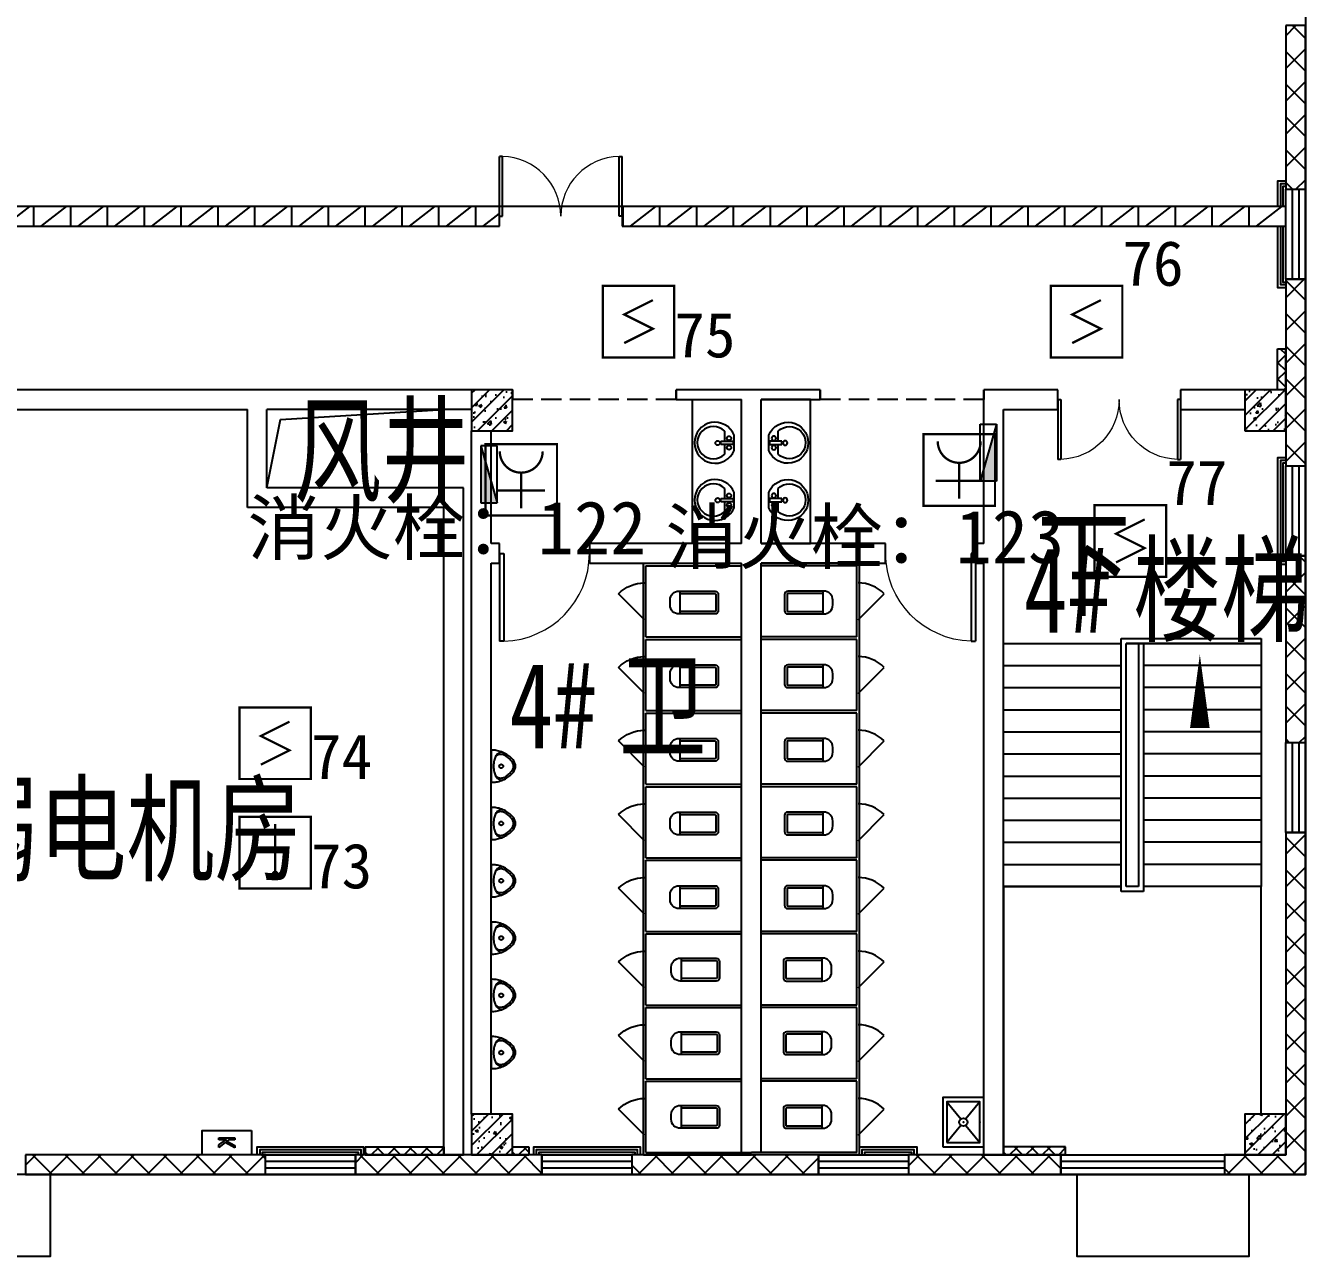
# Model space of a CAD drawing. Header units: millimetres. Extents: x -633009578 to 5705885, y -633235091 to 2571734.
# Drawn here: x 3400820 to 3416460, y 1854760 to 1869800 of the extents above; entities that cross this region are included whole.
import ezdxf

# ---------------------------------------------------------------- set-up
doc = ezdxf.new("R2010")
doc.units = ezdxf.units.MM
doc.header["$LTSCALE"] = 1000
doc.header["$MEASUREMENT"] = 0
doc.linetypes.add('DASH', pattern=[0.35, 0.25, -0.1])
doc.layers.get('0').update_dxf_attribs({"color": 9})
for name, color, linetype in [('000000000000电气', 7, 'Continuous'), ('3T_WOOD', 21, 'Continuous'), ('A-COLUM(柱)', 255, 'Continuous'), ('A-DOOR(门）', 4, 'Continuous'), ('A-F-AREA(计算)', 5, 'Continuous'), ('A-FLOR(看线)', 8, 'Continuous'), ('A-HATH(填充)', 8, 'Continuous'), ('A-LM-QPM(设备)', 8, 'Continuous'), ('A-LM-RAIL(栏杆)', 167, 'Continuous'), ('A-LVTY(厨卫)', 8, 'Continuous'), ('A-OTHER(其它)', 192, 'Continuous'), ('A-STAR(楼梯)', 51, 'Continuous'), ('A-TEXT(房间)', 243, 'Continuous'), ('A-WALL(墙)', 255, 'Continuous'), ('A-WINDOW（窗）', 4, 'Continuous'), ('DIM_SYMB', 3, 'Continuous'), ('EQUIP_消火栓', 7, 'Continuous'), ('PUB_TEXT', 7, 'Continuous'), ('WALL', 9, 'Continuous'), ('设备-消防', 3, 'Continuous')]:
    doc.layers.add(name, color=color, linetype=linetype)
doc.styles.add('_TCH', font='simhei.ttf', dxfattribs={"width": 0.75, "bigfont": 'hztxt.shx'})
doc.styles.add('_TCH_DIM', font='simhei.ttf', dxfattribs={"width": 0.8, "bigfont": 'hztxt.shx'})
doc.styles.add('IDQSTYLE', font='simhei.ttf', dxfattribs={"width": 0.707, "bigfont": 'hztxt.shx'})
doc.styles.add('宋体', font='simhei.ttf')
pattern_1 = [(0, (849921.4751960391, 677977.5160347573), (0, 350), []), (37.875, (850321.4751960391, 677977.5160347573), (-169.61527734408, 218.0766567528281), []), (90, (850321.4751960391, 677977.5160347573), (-450, 2.755455298081545e-14), [])]
pattern_2 = [(45, (850021.4751960391, 677977.5160347573), (-100.0001016555733, 100.0001016555733), []), (135, (850021.4751960391, 677977.5160347573), (-100.0001016555733, -100.0001016555733), [])]
pattern_3 = [(45, (850121.4751960391, 677977.5160347573), (-200.0002033111466, 200.0002033111467), []), (135, (850121.4751960391, 677977.5160347573), (-200.0002033111467, -200.0002033111466), [])]

# ---------------------------------------------------------------- blocks, each defined once
blk = doc.blocks.new('HC001224')
at = {"color": 0, "linetype": 'Continuous', "const_width": 0.2}
blk.add_lwpolyline([(-3.125, 3.125), (3.125, 3.125), (3.125, -3.125), (-3.125, -3.125)], close=True, dxfattribs=at)
blk.add_lwpolyline([(1.25, 1.875), (-1.25, 0.625), (1.25, -0.625), (-1.25, -1.875)], dxfattribs=at)
at = {"color": 0, "style": 'IDQSTYLE', "width": 0.7}
blk.add_attdef('PSFHATT', (5.125, -3.125), '', height=2.5, dxfattribs=at)
blk = doc.blocks.new('HC001552')
at = {"color": 0, "linetype": 'Continuous', "const_width": 0.2}
blk.add_lwpolyline([(-3.125, 3.125), (3.125, 3.125), (3.125, -3.125), (-3.125, -3.125)], close=True, dxfattribs=at)
blk.add_lwpolyline([(-1.875, 2.5, 0.1989123673796508), (-1.325825214724788, 1.174174785275256, 0.1989123673796632), (-1.010554351787499e-15, 0.625, 0.1989123673796561), (1.325825214724758, 1.174174785275198, 0.1989123673796527), (1.875, 2.5)], format="xyb", dxfattribs=at)
for points in [[(-1.4210854715202e-14, 0.625), (0, -2.5)], [(-2.062500000000007, -0.9375000000000071), (2.062499999999993, -0.9374999999999931)]]:
    blk.add_lwpolyline(points, dxfattribs=at)
at = {"color": 0, "style": 'IDQSTYLE', "width": 0.7}
blk.add_attdef('PSFHATT', (5.125, -3.125), '', height=2.5, dxfattribs=at)
blk = doc.blocks.new('HC001223')
at = {"color": 0, "linetype": 'Continuous', "const_width": 0.2}
blk.add_lwpolyline([(-3.125, 3.125), (3.125, 3.125), (3.125, -3.125), (-3.125, -3.125)], close=True, dxfattribs=at)
blk.add_lwpolyline([(0, 2.5), (0, -1.875)], dxfattribs=at)
at = {"color": 0, "linetype": 'Continuous', "const_width": 0.3}
blk.add_lwpolyline([(-0.15, -1.875, 1), (0.15, -1.875, 1)], format="xyb", close=True, dxfattribs=at)
at = {"color": 0, "style": 'IDQSTYLE', "width": 0.7}
blk.add_attdef('PSFHATT', (5.125, -3.125), '', height=2.5, dxfattribs=at)
blk = doc.blocks.new('$TwtSys$00000434')
for p, q in [((-0.5, 0.5), (-0.5, -0.5)), ((-0.5, -0.5), (0.5, 0.5)), ((0.5, 0.5), (-0.5, 0.5)), ((0.5, -0.5), (0.5, 0.5)), ((-0.5, -0.5), (0.5, -0.5))]:
    blk.add_line(p, q)
blk.add_solid([(0.5, -0.5), (0.5, 0.5), (-0.5, -0.5)])
blk = doc.blocks.new('G$CD148DACB')
at = {"layer": 'EQUIP_消火栓', "xscale": 700, "zscale": 700}
for p, yscale, rotation in [((-3132.956647246145, 8081.370946960058), -200, 270.0000050089563), ((-9237.197756915353, 7816.669143528212), 200, 269.9999949910436)]:
    blk.add_blockref('$TwtSys$00000434', p, dxfattribs=dict(at, yscale=yscale, rotation=rotation))
blk = doc.blocks.new('VdFDAFDFfasdgfswgre')
at = {"layer": 'A-LM-QPM(设备)'}
for p, q in [((-18.82899837940931, -406.182118716184), (32.44091908354312, -219.865729555022)), ((32.44091908354312, -219.865729555022), (56.36419694311917, -226.448856712319)), ((56.36419694311917, -226.448856712319), (37.18157476373017, -296.1590703437105)), ((37.18157476373017, -296.1590703437105), (49.2817729152739, -324.0305588338524)), ((49.2817729152739, -324.0305588338524), (125.9159782715142, -245.5878820237704)), ((153.1663345098495, -253.0865434217267), (58.93851659074426, -349.0140868732706)), ((125.9159782715142, -245.5878820237704), (153.1663345098495, -253.0865434217267)), ((5.094279481098056, -412.765245873481), (-18.82899837940931, -406.182118716184)), ((26.97990751266479, -333.232229411602), (5.094279481098056, -412.765245873481)), ((49.2817729152739, -324.0305588338524), (26.97990751266479, -333.232229411602)), ((26.97990751266479, -333.232229411602), (49.2817729152739, -324.0305588338524)), ((67.04131023027003, -429.8116214922629), (26.97990751266479, -333.232229411602)), ((58.93851659074426, -349.0140868732706), (97.61874484550208, -438.2258171304129)), ((97.61874484550208, -438.2258171304129), (67.04131023027003, -429.8116214922629))]:
    blk.add_line(p, q, dxfattribs=at)
blk.add_lwpolyline([(0, 0), (289.248551459983, -79.59444376500323), (130.0596639309078, -658.0915466849692), (-159.1888875309378, -578.4971029208973)], close=True, dxfattribs=at)
blk = doc.blocks.new('_LV6')
for p, q in [((99.78343880523971, -300), (-99.78343880523971, -300)), ((-139.7834388052397, -340), (-139.7834388052361, -779.6564289797607)), ((-109.7834388052433, -340), (-109.7834388052397, -769.6564289797607)), ((99.78343880524335, -330), (-99.78343880524335, -330)), ((109.7834388052433, -769.6564289797607), (109.7834388052433, -340)), ((139.7834388052433, -779.6564289797607), (139.7834388052397, -340)), ((139.7834388052433, -769.6564289797607), (-139.7834388052397, -769.6564289797607)), ((-29.78343880523607, -889.6564289797607), (29.78343880524335, -889.6564289797607))]:
    blk.add_line(p, q)
for centre, radius, start, end in [((-99.78343880523971, -340), 40, 90, 180.0000000000002), ((99.78343880523971, -340), 40, 2.398081733190338e-13, 90), ((-99.78343880524335, -340), 10, 90, 180.0000000000002), ((99.78343880524335, -340), 10, 0, 90), ((-29.78343880523607, -779.6564289797607), 110, 180, 270), ((29.78343880524335, -779.6564289797607), 110, 270, 0)]:
    blk.add_arc(centre, radius, start, end)
blk = doc.blocks.new('$plan$00000387')
for points in [[(-195.1053413768082, -0.0007896247711869364), (195.1053413768082, 0.0007896247707321891, -0.056281), (192.2349483853259, -62.07158893748328, -0.051243), (175.2703486377404, -125.5748806645047, -0.047086), (143.6831082538288, -189.724628874892, -0.038643), (109.2489721777902, -237.0609902997553, -0.050944), (77.11679163034205, -267.7759659795192, -0.073316), (36.52038586093977, -290.7338367186967, -0.092337), (0.001018339326947171, -297.5362265440604, -0.092337), (-36.51803354920821, -290.7341323159712, -0.073316), (-77.11462417741222, -267.776590178973, -0.050944), (-109.2474259731857, -237.0618745823472, -0.038643), (-143.6819452275654, -189.7257908973352, -0.047086), (-175.269704824098, -125.5762993672297, -0.051243), (-192.2348186147988, -62.07314493917374, -0.056281)], [(0.0004063761161887669, -146.3291454144546, 0.999985), (0.0002089799604618747, -97.55313528460101, 0.999985)]]:
    blk.add_lwpolyline(points, format="xyb", close=True)
for points in [[(-169.3906686580854, -140.1226315288268, -0.078162), (-170.9980199055512, -114.6377667698976, -0.158684), (-159.1263041735847, -87.15485956814655, -0.087457), (-117.404978437914, -53.84085994681891, -0.073385), (-70.49119853318143, -36.56470876068397, -0.051629), (0.0003042701246158686, -29.26612660759247), (0.0003042701246158686, -29.26612660759247, -0.051629), (70.49149449189827, -36.56413818386, -0.073385), (117.4050415866323, -53.83990962471171, -0.087457), (159.1270096202247, -87.15357250312127, -0.158684), (170.9989478331345, -114.6363836417117, -0.078162), (169.3918028553499, -140.1212604160505)], [(117.0630501052547, -53.65384373908455, -0.099174), (138.5356947175851, -84.86577428893679, -0.110283), (144.8304822659725, -118.461657304113, -0.092873), (136.0170142026468, -157.9354627454745, -0.05733), (119.0399966660161, -187.626263302564, -0.037877), (85.37168024390257, -226.8225566132141, -0.072182), (35.33205354717484, -264.1794573646985, -0.124936), (0.001291311165005027, -273.1480356215775), (0.001291311165005027, -273.1480356215775, -0.124936), (-35.32991617790412, -264.1797433356796, -0.072182), (-85.36984427394054, -226.8232476352587, -0.037877), (-119.0384779452529, -187.6272268447183, -0.05733), (-136.0157358103124, -157.9365637070459, -0.092873), (-144.8298950764129, -118.4628296054302, -0.110283), (-138.5353804395845, -84.8668946738876, -0.099174), (-117.0629874684723, -53.65479130090807)]]:
    blk.add_lwpolyline(points, format="xyb")
blk = doc.blocks.new('$lvtry$00000191')
at = {"color": 0}
for p, q in [((-250, -50, 1e-08), (-39.04344047215272, -218.7652476222793, 1e-08)), ((39.04344047215272, -218.7652476222793, 1e-08), (250, -50, 1e-08)), ((-250, -450, 1e-08), (-39.04344047215272, -281.2347523777207, 1e-08)), ((39.04344047215272, -281.2347523777244, 1e-08), (250, -450, 1e-08))]:
    blk.add_line(p, q, dxfattribs=at)
at = {"color": 0, "elevation": 1e-08}
for points in [[(300, -500), (300, 0), (-300, 0), (-300, -500)], [(250, -450), (250, -50), (-250, -50), (-250, -450)]]:
    blk.add_lwpolyline(points, close=True, dxfattribs=at)
at = {"color": 0}
blk.add_circle((0, -250, 1e-08), 50, dxfattribs=at)
for p in [(0, -50, 1e-08), (0, -250, 1e-08)]:
    blk.add_point(p, dxfattribs=at)
blk = doc.blocks.new('$plan$00001628')
for p, q in [((-20.3236661099927, -1.818989403545856e-12), (20.3236661099927, 0)), ((20.3236661099927, 0), (20.3236661099927, -150.0481350782702)), ((-23.39245275389476, -103.9428290335418), (-143.6423603250569, -103.9428290335418)), ((-20.3236661099927, -150.0481350782702), (-20.3236661099927, -1.818989403545856e-12)), ((20.3236661099927, -150.0481350782702), (-20.3236661099927, -150.0481350782702)), ((136.0209855338053, -103.9428290335418), (23.52693074955823, -103.9428290335418))]:
    blk.add_line(p, q)
blk.add_lwpolyline([(-96.62842091566199, 9.318928566552131, 5.110403953654916), (92.21216199610717, 9.318928566550312)], format="xyb", close=True)
for centre, radius in [((-57.16031093435413, -51.98476159802703), 26.67481176936781), ((57.16031093435413, -51.98476159802703), 26.67481176936781), ((0, -190.1098522697775), 27.77136210564822)]:
    blk.add_circle(centre, radius)
blk.add_arc((-3.810687395625791, -242.5466148261803), 196.885515440561, 135.2526700260475, 44.74732997395247)
blk = doc.blocks.new('$DorLib2D$00000002')
for p, q in [((-0.5, -5.684341886080802e-17), (-0.5000000000000007, 0.4875)), ((-0.4750000000000007, 0.4875), (-0.5000000000000007, 0.4875)), ((-0.475, -2.842170943040401e-17), (-0.4750000000000007, 0.4875)), ((0.475, -2.842170943040401e-17), (0.4750000000000007, 0.4875)), ((0.4750000000000007, 0.4875), (0.5000000000000007, 0.4875)), ((0.5, -5.684341886080802e-17), (0.5000000000000007, 0.4875)), ((-0.5, -5.684341886080802e-17), (-0.475, -2.842170943040401e-17)), ((0.5, -5.684341886080802e-17), (0.475, -2.842170943040401e-17))]:
    blk.add_line(p, q)
at = {"lineweight": 13}
for centre, start, end in [((-0.4875, -4.263256414560601e-17), 0, 88.53071641864632), ((0.4875, -4.263256414560601e-17), 91.4692835813537, 180)]:
    blk.add_arc(centre, 0.4875, start, end, dxfattribs=at)
blk = doc.blocks.new('$DorLib2D$00000114')
at = {"color": 0}
blk.add_line((0.4999999999999964, 3.552713678800501e-15), (-0.2071067811864751, 0.7071067811864857), dxfattribs=at)
blk.add_arc((0.5000000000013856, -1.154631945610163e-12), 1.000000000001696, 135, 180, dxfattribs=at)
blk = doc.blocks.new('$DorLib2D$00000001')
for p, q in [((0.45, 0.9750000000000001), (0.5000000000000002, 0.9750000000000001)), ((0.45, 0), (0.45, 0.9750000000000001)), ((0.5, 0), (0.5, 0.9750000000000001)), ((0.5, 0), (0.45, 0))]:
    blk.add_line(p, q)
at = {"lineweight": 13}
blk.add_arc((0.475, 0), 0.975, 91.4692835813538, 180, dxfattribs=at)
blk = doc.blocks.new('$TCHSYS$WIN2D')
for p, q in [((-0.5, 0.5), (0.5, 0.5)), ((-0.5, 0.5), (-0.4999999999999999, -0.5)), ((0.5, 0.5), (0.4999999999999998, -0.5)), ((0.5, 0.1666666666666666), (-0.5, 0.1666666666666666)), ((0.5, -0.1666666666666667), (-0.5, -0.1666666666666667)), ((-0.4999999999999999, -0.5), (0.5, -0.5))]:
    blk.add_line(p, q)
blk = doc.blocks.new('_FZH')
h = blk.add_hatch()
h.set_pattern_fill('钢筋混凝土', color=256, scale=0.1, style=0)
h.set_pattern_definition([(45, (0, 0), (-0.1767766952966369, 0.1767766952966369), []), (50, (0, 0), (0.7172601826007535, -0.06275213498259512), [0.07500000000000001, -0.8250000000000001]), (355, (0, 0), (-0.138751333613, 0.7521921337000119), [0.06, -0.66]), (100.4514, (0.05977168000000001, -0.00522934), (0.5785093817140216, 0.6894395420609536), [0.06374019, -0.701142112]), (46.1842, (0, 0.2), (1.067241048625645, -0.1655190143290181), [0.1125, -1.2375]), (96.6356, (0.088936745, 0.186206693), (0.9346627055487033, 0.9741178709004418), [0.095610288, -1.051713]), (351.1842, (0, 0.2), (0.9346619451336272, 0.9741186009253247), [0.09000000000000001, -0.9900000000000001]), (21, (0.1, 0.15), (0.5969070521184617, -0.4026188906653388), [0.07500000000000001, -0.8250000000000001]), (326, (0.1, 0.15), (0.2433153319215824, 0.7251500450468529), [0.06, -0.66]), (71.4514, (0.149742233, 0.116448394), (0.84022262858149, 0.3225304967099524), [0.06374019, -0.701142112]), (37.50000000000001, (0, 0), (0.01215985531729062, 0.3328938538313115), [0, -0.652, 0, -0.67, 0, -0.6625000000000001]), (7.499999999999999, (0, 0), (0.2630695374421486, 0.3944117118823603), [0, -0.382, 0, -0.637, 0, -0.2525]), (-32.5, (-0.223, 0), (0.533822436172409, -0.02255487173437976), [0, -0.25, 0, -0.78, 0, -1.035]), (-42.5, (-0.323, 0), (0.5831861693423862, 0.1001049823323177), [0, -0.325, 0, -0.518, 0, -0.735])])
h.paths.add_polyline_path([(-0.5, -0.5), (0.5, -0.5), (0.5, 0.5), (-0.5, 0.5)])
blk.add_lwpolyline([(-0.5, -0.5), (0.5, -0.5), (0.5, 0.5), (-0.5, 0.5)], close=True)

msp = doc.modelspace()

# ---------------------------------------------------------------- hatches: boundary and pattern name
at = {"layer": 'A-HATH(填充)'}
h = msp.add_hatch(dxfattribs=at)
h.set_pattern_fill('多孔材料', color=256, scale=100, style=0)
h.set_pattern_definition(pattern_3)
h.paths.add_polyline_path([(3416219.994031753, 1869799.596893115), (3416219.994031753, 1867799.596924141), (3416459.994031753, 1867799.596924141), (3416459.994031753, 1869799.596893115)])
h = msp.add_hatch(dxfattribs=at)
h.set_pattern_fill('空心砖', color=256, scale=100, style=0)
h.set_pattern_definition(pattern_1)
h.paths.add_polyline_path([(3406609.994031489, 1867589.596922429), (3398569.994031996, 1867589.596922428), (3398569.994031997, 1867349.59692243), (3406609.994031488, 1867349.596922431)])
h = msp.add_hatch(dxfattribs=at)
h.set_pattern_fill('空心砖', color=256, scale=100, style=0)
h.set_pattern_definition(pattern_1)
h.paths.add_polyline_path([(3416219.994031749, 1867589.596922424), (3408109.994031488, 1867589.596922429), (3408109.994031488, 1867349.596922431), (3416219.994031749, 1867349.596922424)])
h = msp.add_hatch(dxfattribs=at)
h.set_pattern_fill('多孔材料', color=256, scale=100, style=0)
h.set_pattern_definition(pattern_3)
h.paths.add_polyline_path([(3416219.994031753, 1866699.596924141), (3416219.994031753, 1864419.59692465), (3416459.994031753, 1864419.59692465), (3416459.994031753, 1866699.596924141)])
h = msp.add_hatch(dxfattribs=at)
h.set_pattern_fill('多孔材料', color=256, scale=50, style=0)
h.set_pattern_definition(pattern_2)
h.paths.add_polyline_path([(3416219.994031749, 1865349.596922423), (3416219.994031749, 1865849.596922423), (3416119.994031749, 1865849.596922423), (3416119.994031749, 1865349.596922423)])
h = msp.add_hatch(dxfattribs=at)
h.set_pattern_fill('多孔材料', color=256, scale=100, style=0)
h.set_pattern_definition(pattern_3)
h.paths.add_polyline_path([(3416219.994031753, 1863319.596925159), (3416219.994031753, 1861039.596923633), (3416459.994031753, 1861039.596923633), (3416459.994031753, 1863319.596925158)])
h = msp.add_hatch(dxfattribs=at)
h.set_pattern_fill('多孔材料', color=256, scale=100, style=0)
h.set_pattern_definition(pattern_3)
h.paths.add_polyline_path([(3416459.994031749, 1855759.596922423), (3416459.994031753, 1859939.596923633), (3416219.994031753, 1859939.596923633), (3416219.994031749, 1855999.596922422)])
h = msp.add_hatch(dxfattribs=at)
h.set_pattern_fill('多孔材料', color=256, scale=50, style=0)
h.set_pattern_definition(pattern_2)
h.paths.add_polyline_path([(3404969.994031718, 1855999.596922424), (3405929.994031745, 1855999.596922424), (3405929.994031745, 1856099.596922424), (3404969.994031718, 1856099.596922424)])
h = msp.add_hatch(dxfattribs=at)
h.set_pattern_fill('多孔材料', color=256, scale=50, style=0)
h.set_pattern_definition(pattern_2)
h.paths.add_polyline_path([(3406769.994031765, 1855999.596922424), (3406969.994031718, 1855999.596922424), (3406969.994031718, 1856099.596922424), (3406769.994031765, 1856099.596922424)])
h = msp.add_hatch(dxfattribs=at)
h.set_pattern_fill('多孔材料', color=256, scale=50, style=0)
h.set_pattern_definition(pattern_2)
h.paths.add_polyline_path([(3413529.99403172, 1856099.596922402), (3412769.994031638, 1856099.596922402), (3412769.994031638, 1855999.596922402), (3413529.99403172, 1855999.596922402)])
h = msp.add_hatch(dxfattribs=at)
h.set_pattern_fill('多孔材料', color=256, scale=100, style=0)
h.set_pattern_definition(pattern_3)
h.paths.add_polyline_path([(3400819.983619399, 1855759.596922425), (3403749.994032506, 1855759.596922424), (3403749.994032506, 1855999.596922422), (3400819.983619399, 1855999.596922422)])
h = msp.add_hatch(dxfattribs=at)
h.set_pattern_fill('多孔材料', color=256, scale=100, style=0)
h.set_pattern_definition(pattern_3)
h.paths.add_polyline_path([(3404849.994032506, 1855759.596922424), (3407129.994031488, 1855759.596922424), (3407129.994031488, 1855999.596922422), (3404849.994032506, 1855999.596922422)])
h = msp.add_hatch(dxfattribs=at)
h.set_pattern_fill('多孔材料', color=256, scale=100, style=0)
h.set_pattern_definition(pattern_3)
h.paths.add_polyline_path([(3408229.994031997, 1855759.596922424), (3410509.994031488, 1855759.596922424), (3410509.994031488, 1855999.596922422), (3408229.994031997, 1855999.596922422)])
h = msp.add_hatch(dxfattribs=at)
h.set_pattern_fill('多孔材料', color=256, scale=100, style=0)
h.set_pattern_definition(pattern_3)
h.paths.add_polyline_path([(3411609.994030979, 1855759.596922424), (3413469.994031997, 1855759.596922424), (3413469.994031997, 1855999.596922422), (3411609.994030979, 1855999.596922422)])
h = msp.add_hatch(dxfattribs=at)
h.set_pattern_fill('多孔材料', color=256, scale=100, style=0)
h.set_pattern_definition(pattern_3)
h.paths.add_polyline_path([(3416219.994031749, 1855999.596922422), (3415469.994031997, 1855999.596922422), (3415469.994031997, 1855759.596922424), (3416459.994031749, 1855759.596922423)])

# ---------------------------------------------------------------- linework, layer by layer
at = {"layer": 'A-DOOR(门）'}
msp.add_line((3408109.994031898, 1867589.596922424), (3406609.994031898, 1867589.596922424), dxfattribs=at)
at = {"layer": 'A-F-AREA(计算)'}
msp.add_lwpolyline([(3282179.971570265, 1991839.59697076), (3416459.971570265, 1991839.59697076), (3416459.971570265, 1855759.59697076), (3282179.971570265, 1855759.59697076)], close=True, dxfattribs=at)
at = {"layer": 'A-FLOR(看线)'}
for points in [[(3416219.994031732, 1867899.596928686), (3416119.994031732, 1867899.596928686), (3416119.994031732, 1867589.596922424)], [(3416119.994031732, 1867349.596922424), (3416119.994031732, 1866599.596928647), (3416219.994031713, 1866599.596928647)], [(3416219.994031733, 1864519.596929319), (3416119.994031733, 1864519.596929319), (3416119.994031733, 1863219.596929281), (3416219.994031714, 1863219.596929281)], [(3403649.994028074, 1855999.596922436), (3403649.994028074, 1856099.596922436), (3404949.994028112, 1856099.596922436), (3404949.994028112, 1855999.596922455)], [(3407029.99402725, 1855999.596922433), (3407029.99402725, 1856099.596922433), (3408329.994027288, 1856099.596922433), (3408329.994027288, 1855999.596922451)], [(3411009.994031223, 1855999.596922169), (3411009.994031223, 1856099.596922169), (3411709.994026548, 1856099.596922433), (3411709.994026548, 1855999.596922451)], [(3401119.994031345, 1855759.596922439), (3401119.994525427, 1854759.59692245), (3399019.993537085, 1854759.596922439), (3399019.994031167, 1855759.596922439)], [(3415769.994031993, 1855759.596922379), (3415769.994526074, 1854759.59692239), (3413669.993537732, 1854759.596922379), (3413669.994031814, 1855759.596922379)]]:
    msp.add_lwpolyline(points, dxfattribs=at)
at = {"layer": 'A-LM-RAIL(栏杆)'}
for points in [[(3416219.994031732, 1867864.596928686), (3416154.994031732, 1867864.596928686), (3416154.994031732, 1867589.596922424)], [(3416219.994031732, 1867834.596928686), (3416184.994031732, 1867834.596928686), (3416184.994031732, 1867589.596922424)], [(3416154.994031732, 1867349.596922424), (3416154.994031732, 1866634.596928647), (3416219.994031713, 1866634.596928647)], [(3416184.994031732, 1867349.596922424), (3416184.994031732, 1866664.596928647), (3416219.994031713, 1866664.596928647)], [(3416219.994031733, 1864484.596929319), (3416154.994031733, 1864484.596929319), (3416154.994031733, 1863254.596929281), (3416219.994031714, 1863254.596929281)], [(3416219.994031733, 1864454.596929319), (3416184.994031733, 1864454.596929319), (3416184.994031733, 1863284.596929281), (3416219.994031714, 1863284.596929281)], [(3403684.994028074, 1855999.596922436), (3403684.994028074, 1856064.596922436), (3404914.994028112, 1856064.596922436), (3404914.994028112, 1855999.596922455)], [(3403714.994028074, 1855999.596922436), (3403714.994028074, 1856034.596922436), (3404884.994028112, 1856034.596922436), (3404884.994028112, 1855999.596922455)], [(3407064.99402725, 1855999.596922433), (3407064.99402725, 1856064.596922433), (3408294.994027288, 1856064.596922433), (3408294.994027288, 1855999.596922451)], [(3407094.99402725, 1855999.596922433), (3407094.99402725, 1856034.596922433), (3408264.994027288, 1856034.596922433), (3408264.994027288, 1855999.596922451)], [(3411044.994031223, 1855999.596922169), (3411044.994031223, 1856064.596922169), (3411674.994026548, 1856064.596922433), (3411674.994026548, 1855999.596922451)], [(3411074.994031223, 1855999.596922169), (3411074.994031223, 1856034.596922169), (3411644.994026548, 1856034.596922433), (3411644.994026548, 1855999.596922451)]]:
    msp.add_lwpolyline(points, dxfattribs=at)
at = {"layer": 'A-LVTY(厨卫)'}
for p, q in [((3408369.994030992, 1862314.596922413), (3408369.99403124, 1863229.596922425)), ((3408369.99403124, 1863229.596922425), (3409569.994030721, 1863229.596922421)), ((3408399.994031237, 1862329.59692211), (3408399.99403124, 1863199.596922427)), ((3408399.99403124, 1863199.596922427), (3409569.994030721, 1863199.596922423)), ((3411009.994031194, 1863229.596922262), (3409809.994032448, 1863229.596922258)), ((3410979.994031194, 1863199.596922264), (3409809.994032448, 1863199.59692226)), ((3410979.994031197, 1862329.596922321), (3410979.994031194, 1863199.596922264)), ((3411009.994031171, 1862314.596922413), (3411009.994031194, 1863229.596922262)), ((3408369.994030989, 1861414.596922094), (3408369.994030993, 1862314.596922094)), ((3408399.994031237, 1862329.59692211), (3409569.994030721, 1862329.596922106)), ((3408399.994030691, 1861429.596922169), (3408399.994030694, 1862299.596922112)), ((3408399.994030694, 1862299.596922112), (3409569.994030721, 1862299.596922108)), ((3410979.994031197, 1862329.596922321), (3409809.99403118, 1862329.596922317)), ((3410979.994031197, 1862299.596922323), (3409809.99403118, 1862299.596922319)), ((3410979.994031201, 1861429.596922381), (3410979.994031197, 1862299.596922323)), ((3411009.994031169, 1861414.596922094), (3411009.994031165, 1862314.596922094)), ((3408369.994030979, 1860514.596922153), (3408369.994030982, 1861414.596922153)), ((3408399.994030691, 1861429.596922169), (3409569.994030923, 1861429.596922165)), ((3408399.994031229, 1860529.596922228), (3408399.994031233, 1861399.596922171)), ((3408399.994031233, 1861399.596922171), (3409569.994030923, 1861399.596922167)), ((3410979.994031201, 1861429.596922381), (3409809.994030938, 1861429.596922377)), ((3410979.994031201, 1861399.596922009), (3409809.994030938, 1861399.596922005)), ((3410979.994031205, 1860529.596922067), (3410979.994031201, 1861399.596922009)), ((3411009.994031158, 1860514.596922153), (3411009.994031155, 1861414.596922153)), ((3408369.994030981, 1859614.596922213), (3408369.994030985, 1860514.596922213)), ((3408399.994031229, 1860529.596922228), (3409569.994030923, 1860529.596922224)), ((3408399.994031225, 1859629.596922287), (3408399.994031229, 1860499.59692223)), ((3408399.994031229, 1860499.59692223), (3409569.994030923, 1860499.596922226)), ((3410979.994031205, 1860529.596922067), (3409809.994031217, 1860529.596922063)), ((3410979.994031205, 1860499.596922069), (3409809.994031217, 1860499.596922064)), ((3410979.994031209, 1859629.596922126), (3410979.994031205, 1860499.596922069)), ((3411009.994031161, 1859614.596922213), (3411009.994031157, 1860514.596922213)), ((3408369.994030981, 1858714.596922213), (3408369.994030985, 1859614.596922213)), ((3408399.994031225, 1859629.596922287), (3409569.994030674, 1859629.596922283)), ((3408399.994030679, 1858729.596922343), (3408399.994030683, 1859599.59692229)), ((3408399.994030683, 1859599.59692229), (3409569.994030674, 1859599.596922285)), ((3410979.994031209, 1859629.596922126), (3409809.994031217, 1859629.596922122)), ((3410979.994030666, 1859599.596922128), (3409809.994031217, 1859599.596922124)), ((3410979.99403067, 1858729.596922183), (3410979.994030666, 1859599.596922128)), ((3411009.994031161, 1858714.596922213), (3411009.994031157, 1859614.596922213)), ((3408369.994030981, 1857814.596922213), (3408369.994030985, 1858714.596922213)), ((3408399.994030679, 1858729.596922343), (3409569.994030675, 1858729.596922339)), ((3408399.994031218, 1857829.596922405), (3408399.994031222, 1858699.596921971)), ((3408399.994031222, 1858699.596921971), (3409569.994030675, 1858699.596921967)), ((3410979.99403067, 1858729.596922183), (3409809.994031217, 1858729.596922179)), ((3410979.994031212, 1858699.596922185), (3409809.994031217, 1858699.596922181)), ((3410979.994031216, 1857829.596922245), (3410979.994031212, 1858699.596922185)), ((3411009.994031161, 1857814.596922213), (3411009.994031157, 1858714.596922213)), ((3408369.994030978, 1856914.596922213), (3408369.994030981, 1857814.596922213)), ((3408399.994031218, 1857829.596922405), (3409569.994031217, 1857829.596922401)), ((3408399.994031214, 1856929.596922095), (3408399.994031218, 1857799.596922407)), ((3408399.994031218, 1857799.596922407), (3409569.994031217, 1857799.596922403)), ((3410979.994031216, 1857829.596922245), (3409809.994031217, 1857829.596922241)), ((3410979.994031216, 1857799.596921873), (3409809.994031217, 1857799.596921869)), ((3410979.99403122, 1856929.59692231), (3410979.994031216, 1857799.596921873)), ((3411009.994031165, 1856914.596922213), (3411009.994031161, 1857814.596922213)), ((3408369.994030667, 1855999.596922073), (3408369.994030977, 1856914.596922213)), ((3408399.994031214, 1856929.596922095), (3409569.994031217, 1856929.596922091)), ((3408399.994030671, 1856899.596922097), (3409569.994031217, 1856899.596922093)), ((3408399.994030668, 1856029.596922071), (3408399.994030671, 1856899.596922097)), ((3410979.99403122, 1856929.59692231), (3409809.994031217, 1856929.596922305)), ((3410979.99403122, 1856899.596922312), (3409809.994031217, 1856899.596922308)), ((3410979.994031223, 1856029.596922375), (3410979.99403122, 1856899.596922312)), ((3411009.994030681, 1855999.596922377), (3411009.994031161, 1856914.596922213)), ((3408399.994030668, 1856029.596922071), (3409689.994031071, 1856029.596922208)), ((3410979.994031223, 1856029.596922375), (3409689.994031071, 1856029.596922208)), ((3408369.994030667, 1855999.596922073), (3409689.994031071, 1855999.596922208)), ((3411009.994030681, 1855999.596922377), (3409689.994031071, 1855999.596922208))]:
    msp.add_line(p, q, dxfattribs=at)
for points in [[(3409569.994030953, 1863469.596922537), (3408969.994030938, 1863469.596922537), (3408969.994030973, 1865229.596922496), (3409569.994030988, 1865229.596922496)], [(3409809.994031189, 1863469.596922537), (3410409.994031205, 1863469.596922537), (3410409.99403104, 1865229.596922496), (3409809.994031025, 1865229.596922496)]]:
    msp.add_lwpolyline(points, dxfattribs=at)
at = {"layer": 'A-OTHER(其它)'}
msp.add_lwpolyline([(3403769.994031855, 1864149.596922297), (3403933.78943428, 1864984.897230048), (3405929.994031859, 1865109.5969225)], dxfattribs=at)
at = {"layer": 'A-STAR(楼梯)'}
for p, q in [((3414209.994031609, 1859219.596922034), (3414209.994031609, 1862309.596922615)), ((3414209.994031609, 1862309.596922615), (3415919.994031727, 1862309.596922416)), ((3415919.994031727, 1862309.596922416), (3415919.994031727, 1862249.596922416)), ((3412769.994031727, 1859279.596922416), (3412769.994031727, 1862249.596922416)), ((3412769.994031727, 1862249.596922416), (3414209.994031496, 1862249.596922127)), ((3414269.994031727, 1859279.596922416), (3414269.994031727, 1862249.596922416)), ((3414269.99403177, 1859279.596922034), (3414269.99403177, 1862249.596922325)), ((3414269.99403177, 1862249.596922325), (3415919.994031727, 1862249.596922416)), ((3414419.994031727, 1862249.596922416), (3414269.994031727, 1862249.596922416)), ((3414419.994031727, 1862249.596922416), (3414419.994031694, 1859670.749324712)), ((3414479.994031801, 1862249.596922453), (3414419.994031727, 1862249.596922416)), ((3414419.994031727, 1862249.596922416), (3414419.994031651, 1859279.596922034)), ((3414479.994031727, 1862249.596922416), (3414419.994031727, 1862249.596922416)), ((3415919.994031727, 1862249.596922416), (3414479.994031801, 1862249.596922453)), ((3414479.994031727, 1862249.596922416), (3414479.994031814, 1859219.596922034)), ((3415919.994031727, 1862249.596922416), (3415919.994031727, 1859279.596922416)), ((3412769.994031727, 1861979.596922416), (3414209.994031496, 1861979.596922453)), ((3415919.994031727, 1861979.596922416), (3414479.994031808, 1861979.596922453)), ((3412769.994031727, 1861709.596922416), (3414209.994031496, 1861709.596922453)), ((3415919.994031727, 1861709.596922416), (3414479.994031817, 1861709.596922453)), ((3412769.994031727, 1861439.596922416), (3414209.994031496, 1861439.596922453)), ((3415919.994031727, 1861439.596922416), (3414479.994031824, 1861439.596922453)), ((3412769.994031727, 1861169.596922416), (3414209.994031496, 1861169.596922453)), ((3415919.994031727, 1861169.596922416), (3414479.994031832, 1861169.596922453)), ((3412769.994031727, 1860899.596922416), (3414209.994031496, 1860899.596922453)), ((3415919.994031727, 1860899.596922416), (3414479.994031839, 1860899.596922453)), ((3412769.994031727, 1860629.596922416), (3414209.994031496, 1860629.596922453)), ((3415919.994031727, 1860629.596922416), (3414479.994031847, 1860629.596922453)), ((3412769.994031727, 1860359.596922416), (3414209.994031496, 1860359.596922453)), ((3415919.994031727, 1860359.596922416), (3414479.994031855, 1860359.596922127)), ((3412769.994031727, 1860089.596922416), (3414209.994031496, 1860089.596922127)), ((3415919.994031727, 1860089.596922416), (3414479.994031862, 1860089.596922453)), ((3412769.994031727, 1859819.596922416), (3414209.994031496, 1859819.596922453)), ((3415919.994031727, 1859819.596922416), (3414479.99403187, 1859819.596922453)), ((3414419.994031694, 1859670.749324712), (3414419.994031727, 1859279.596922416)), ((3412769.994031727, 1859549.596922416), (3414209.994031496, 1859549.596922453)), ((3415919.994031727, 1859549.596922416), (3414479.994031878, 1859549.596922453)), ((3412769.994031727, 1859279.596922416), (3414209.994031496, 1859279.596922453)), ((3412769.994031727, 1859279.596922416), (3412769.994031727, 1855999.596922416)), ((3414209.994031495, 1859279.596922624), (3412769.994031727, 1859279.596922416)), ((3414479.994031814, 1859219.596922034), (3414209.994031609, 1859219.596922034)), ((3414419.994031651, 1859279.596922034), (3414269.99403177, 1859279.596922034)), ((3414419.994031684, 1859279.596922499), (3414269.994029813, 1859279.596922603)), ((3415919.994031727, 1859279.596922416), (3414479.994031886, 1859279.596922453)), ((3415919.994031727, 1859279.596922416), (3414479.994031886, 1859279.596922499)), ((3415919.994031786, 1856499.596922453), (3415919.994031727, 1859279.596922416)), ((3412769.994031727, 1855999.596922416), (3415719.994031977, 1855999.596922344))]:
    msp.add_line(p, q, dxfattribs=at)
at = {"layer": 'A-WALL(墙)'}
for p, q in [((3406609.994031489, 1867589.596922429), (3398569.994031996, 1867589.596922428)), ((3406609.994031488, 1867349.596922431), (3406609.994031489, 1867589.596922429)), ((3416219.994031749, 1867589.596922424), (3408109.994031488, 1867589.596922429)), ((3408109.994031488, 1867589.596922429), (3408109.994031488, 1867349.596922431)), ((3416219.994031749, 1867349.596922424), (3416219.994031749, 1867589.596922424)), ((3398569.994031997, 1867349.59692243), (3406609.994031488, 1867349.596922431)), ((3408109.994031488, 1867349.596922431), (3416219.994031749, 1867349.596922424)), ((3416119.994031749, 1865349.596922423), (3416119.994031749, 1865849.596922423)), ((3416119.994031749, 1865849.596922423), (3416219.994031749, 1865849.596922423)), ((3416219.994031749, 1865349.596922423), (3416219.994031749, 1865849.596922423)), ((3403649.994031745, 1865349.596922429), (3398569.994031488, 1865349.596922426)), ((3406269.994031765, 1865349.596922429), (3403649.994031745, 1865349.596922429)), ((3409689.994031071, 1865349.596922422), (3408769.994031488, 1865349.596922408)), ((3408769.994031488, 1865349.596922408), (3408769.994031488, 1865229.596922421)), ((3408769.994031488, 1865229.596922421), (3409569.994031244, 1865229.596922379)), ((3409569.994031244, 1863469.59692232), (3409569.994031244, 1865229.596922379)), ((3410529.994031488, 1865349.596922325), (3409689.994031071, 1865349.596922422)), ((3409809.994031236, 1863469.596922175), (3409809.994031236, 1865229.596922353)), ((3409809.994031236, 1865229.596922353), (3410529.994031488, 1865229.596922308)), ((3410529.994031488, 1865229.596922308), (3410529.994031488, 1865349.596922325)), ((3412649.994031765, 1865349.596922422), (3412529.994031488, 1865349.596922325)), ((3412529.994031488, 1865349.596922325), (3412529.994031488, 1865229.596922308)), ((3412529.994031847, 1863469.596922175), (3412529.994031848, 1865229.596922353)), ((3413432.994031996, 1865349.596922474), (3412649.994031765, 1865349.596922424)), ((3413432.994031997, 1865109.596922533), (3413432.994031996, 1865349.596922474)), ((3415719.994031, 1865349.596922773), (3414932.994031996, 1865349.596922474)), ((3414932.994031996, 1865349.596922474), (3414932.994031997, 1865109.596922508)), ((3398569.994031488, 1865109.596922405), (3403529.994031878, 1865109.596922425)), ((3403529.994031878, 1863909.596922385), (3403529.994031878, 1865109.596922425)), ((3403769.994031879, 1864149.596922385), (3403769.994031879, 1865109.596922358)), ((3406269.994031765, 1865109.596922429), (3403769.994031879, 1865109.596922358)), ((3412769.994031764, 1863349.596922211), (3412769.99403182, 1865109.596922474)), ((3412769.99403182, 1865109.596922474), (3413432.994031997, 1865109.596922533)), ((3414932.994031997, 1865109.596922508), (3415719.994031, 1865109.596922438)), ((3406269.994031751, 1863349.596922211), (3406269.994031687, 1864849.596922453)), ((3406509.994031938, 1863469.59692232), (3406509.99403172, 1864849.596922453)), ((3406169.994031727, 1864149.596922385), (3403769.994031879, 1864149.596922385)), ((3406169.994031745, 1855999.596922424), (3406169.994031727, 1864149.596922385)), ((3405929.994031727, 1863909.596922385), (3403529.994031878, 1863909.596922385)), ((3405929.994031745, 1855999.596922424), (3405929.994031727, 1863909.596922385)), ((3406609.994031996, 1863469.596922284), (3406509.994031938, 1863469.59692232)), ((3406609.994031997, 1863229.596922276), (3406609.994031996, 1863469.596922284)), ((3409569.994031244, 1863469.59692232), (3407709.994031488, 1863469.596922284)), ((3407709.994031488, 1863469.596922284), (3407709.994031488, 1863229.596922276)), ((3411329.994030979, 1863469.59692219), (3409809.994031236, 1863469.596922175)), ((3411329.994030979, 1863229.596922299), (3411329.994030979, 1863469.59692219)), ((3412529.994031847, 1863469.596922175), (3412429.994030979, 1863469.59692219)), ((3412429.994030979, 1863469.59692219), (3412429.994030979, 1863229.596922299)), ((3406269.994031792, 1856499.596922453), (3406269.994031751, 1863349.596922211)), ((3406509.994031728, 1863229.596922271), (3406609.994031997, 1863229.596922276)), ((3406509.994031754, 1856499.596922453), (3406509.994031728, 1863229.596922271)), ((3407709.994031488, 1863229.596922276), (3409569.994032098, 1863229.596922271)), ((3409569.994031071, 1863214.596922408), (3409569.994032098, 1863229.596922271)), ((3409569.994031071, 1862314.596922089), (3409569.994031071, 1863214.596922408)), ((3409809.994031071, 1863214.596922408), (3409809.994032449, 1863229.596922175)), ((3409809.994032449, 1863229.596922175), (3411329.994030979, 1863229.596922299)), ((3409809.994031071, 1862314.596922089), (3409809.994031071, 1863214.596922408)), ((3412429.994030979, 1863229.596922299), (3412529.994031738, 1863229.596922175)), ((3412529.994031763, 1855999.596922342), (3412529.994031738, 1863229.596922175)), ((3412769.994031763, 1855999.596922342), (3412769.994031764, 1863349.596922211)), ((3409569.994031071, 1861414.596922149), (3409569.994031071, 1862314.596922089)), ((3409809.994031071, 1861414.596922149), (3409809.994031071, 1862314.596922089)), ((3409569.994031071, 1860514.596922208), (3409569.994031071, 1861414.596922149)), ((3409809.994031071, 1860514.596922208), (3409809.994031071, 1861414.596922149)), ((3409569.994031071, 1859614.596922208), (3409569.994031071, 1860514.596922208)), ((3409809.994031071, 1859614.596922208), (3409809.994031071, 1860514.596922208)), ((3409569.994031071, 1858714.596922208), (3409569.994031071, 1859614.596922208)), ((3409809.994031071, 1858714.596922208), (3409809.994031071, 1859614.596922208)), ((3409569.994031071, 1857814.596922208), (3409569.994031071, 1858714.596922208)), ((3409809.994031071, 1857814.596922208), (3409809.994031071, 1858714.596922208)), ((3409569.994031071, 1856914.596922208), (3409569.994031071, 1857814.596922208)), ((3409809.994031071, 1856914.596922208), (3409809.994031071, 1857814.596922208)), ((3409569.994031217, 1856029.596922369), (3409569.994031071, 1856914.596922208)), ((3409809.994031217, 1856029.59692237), (3409809.994031071, 1856914.596922208)), ((3404969.994031718, 1856099.596922424), (3405929.994031745, 1856099.596922424)), ((3404969.994031718, 1856099.596922424), (3404969.994031718, 1855999.596922424)), ((3405929.994031745, 1856099.596922424), (3405929.994031745, 1855999.596922424)), ((3406769.994031765, 1856099.596922424), (3406969.994031718, 1856099.596922424)), ((3406969.994031718, 1856099.596922424), (3406969.994031718, 1855999.596922424)), ((3413529.99403172, 1856099.596922402), (3412769.994031638, 1856099.596922402)), ((3412769.994031638, 1855999.596922402), (3412769.994031638, 1856099.596922402)), ((3413529.99403172, 1855999.596922402), (3413529.99403172, 1856099.596922402)), ((3404969.994031718, 1855999.596922424), (3405929.994031745, 1855999.596922424)), ((3405929.994031745, 1855999.596922424), (3406169.994031745, 1855999.596922424)), ((3406769.994031765, 1855999.596922424), (3406969.994031718, 1855999.596922424)), ((3412529.994031763, 1855999.596922342), (3412769.994031763, 1855999.596922342)), ((3413529.99403172, 1855999.596922402), (3412769.994031638, 1855999.596922402))]:
    msp.add_line(p, q, dxfattribs=at)
at = {"layer": 'A-WINDOW（窗）', "linetype": 'DASH'}
for p, q in [((3406769.994031764, 1865349.596922422), (3406769.994031764, 1865229.596922422)), ((3408769.994031764, 1865229.596922422, 800), (3406769.994031764, 1865229.596922422, 800)), ((3408769.994031764, 1865229.596922422), (3408769.994031764, 1865349.596922422)), ((3410529.994031878, 1865349.596922422), (3410529.994031878, 1865229.596922422)), ((3412529.994031878, 1865229.596922422, 800), (3410529.994031878, 1865229.596922422, 800)), ((3412529.994031878, 1865229.596922422), (3412529.994031878, 1865349.596922422))]:
    msp.add_line(p, q, dxfattribs=at)
at = {"layer": 'DIM_SYMB'}
msp.add_lwpolyline([(3413519.994031727, 1862384.596922416, 0, 0, 0), (3413519.994031727, 1857639.596922416, 0, 0, 0), (3415169.994031727, 1857639.596922416, 0, 0, 0), (3415169.994031727, 1862114.596922416, 0, 240.0000000000001, 0), (3415169.994031727, 1861214.596922416, 0, 0, 0)], format="xyseb", dxfattribs=at)
at = {"layer": 'WALL'}
for p, q in [((3416219.994031753, 1869799.596893115), (3416219.994031753, 1867799.596924141)), ((3416459.994031753, 1869799.596893115), (3416219.994031753, 1869799.596893115)), ((3416459.994031753, 1867799.596924141), (3416459.994031753, 1869799.596893115)), ((3416219.994031753, 1867799.596924141), (3416459.994031753, 1867799.596924141)), ((3416219.994031753, 1866699.596924141), (3416219.994031753, 1864419.59692465)), ((3416459.994031753, 1866699.596924141), (3416219.994031753, 1866699.596924141)), ((3416459.994031753, 1864419.59692465), (3416459.994031753, 1866699.596924141)), ((3416219.994031753, 1864419.59692465), (3416459.994031753, 1864419.59692465)), ((3416219.994031753, 1863319.596925159), (3416219.994031753, 1861039.596923633)), ((3416459.994031753, 1863319.596925158), (3416219.994031753, 1863319.596925159)), ((3416459.994031753, 1861039.596923633), (3416459.994031753, 1863319.596925158)), ((3416219.994031753, 1861039.596923633), (3416459.994031753, 1861039.596923633)), ((3416459.994031753, 1859939.596923633), (3416219.994031753, 1859939.596923633)), ((3416219.994031753, 1859939.596923633), (3416219.994031749, 1855999.596922422)), ((3416459.994031749, 1855759.596922423), (3416459.994031753, 1859939.596923633)), ((3403749.994032506, 1855999.596922422), (3400819.983619399, 1855999.596922422)), ((3400819.983619399, 1855999.596922422), (3400819.983619399, 1855759.596922425)), ((3403749.994032506, 1855759.596922424), (3403749.994032506, 1855999.596922422)), ((3407129.994031488, 1855999.596922422), (3404849.994032506, 1855999.596922422)), ((3404849.994032506, 1855999.596922422), (3404849.994032506, 1855759.596922424)), ((3407129.994031488, 1855759.596922424), (3407129.994031488, 1855999.596922422)), ((3410509.994031488, 1855999.596922422), (3408229.994031997, 1855999.596922422)), ((3408229.994031997, 1855999.596922422), (3408229.994031997, 1855759.596922424)), ((3410509.994031488, 1855759.596922424), (3410509.994031488, 1855999.596922422)), ((3413469.994031997, 1855999.596922422), (3411609.994030979, 1855999.596922422)), ((3411609.994030979, 1855999.596922422), (3411609.994030979, 1855759.596922424)), ((3413469.994031997, 1855759.596922424), (3413469.994031997, 1855999.596922422)), ((3416219.994031749, 1855999.596922422), (3415469.994031997, 1855999.596922422)), ((3415469.994031997, 1855999.596922422), (3415469.994031997, 1855759.596922424)), ((3400819.983619399, 1855759.596922425), (3403749.994032506, 1855759.596922424)), ((3404849.994032506, 1855759.596922424), (3407129.994031488, 1855759.596922424)), ((3408229.994031997, 1855759.596922424), (3410509.994031488, 1855759.596922424)), ((3411609.994030979, 1855759.596922424), (3413469.994031997, 1855759.596922424)), ((3415469.994031997, 1855759.596922424), (3416459.994031749, 1855759.596922423))]:
    msp.add_line(p, q, dxfattribs=at)

# ---------------------------------------------------------------- block references
at = {"layer": '3T_WOOD'}
msp.add_blockref('G$CD148DACB', (3415719.994031765, 1856499.596922423), dxfattribs=at)
at = {"layer": 'A-COLUM(柱)', "xscale": 500, "yscale": 500, "zscale": 500}
for p in [(3406519.994031765, 1865099.596922422), (3415969.994031765, 1865099.596922423), (3406519.994031765, 1856249.596922422), (3415969.994031765, 1856249.596922423)]:
    msp.add_blockref('_FZH', p, dxfattribs=at)
at = {"layer": 'A-DOOR(门）', "extrusion": (0, 0, -1), "xscale": -1500, "yscale": 1500, "zscale": 1500}
msp.add_blockref('$DorLib2D$00000002', (-3407359.994031898, 1867469.596922424), dxfattribs=at)
at = {"layer": 'A-DOOR(门）', "extrusion": (0, 0, -1), "rotation": 180}
for name, p, xscale, yscale, zscale in [('$DorLib2D$00000002', (-3414182.994031765, 1865229.596922424), 1500, 1500, 1500), ('$DorLib2D$00000001', (-3411879.994031071, 1863349.596922211), 1100, 1100, 1100)]:
    msp.add_blockref(name, p, dxfattribs=dict(at, xscale=xscale, yscale=yscale, zscale=zscale))
at = {"layer": 'A-DOOR(门）', "xscale": 1100, "yscale": 1100, "zscale": 1100, "rotation": 180}
msp.add_blockref('$DorLib2D$00000001', (3407159.994031727, 1863349.596922211), dxfattribs=at)
at = {"layer": 'A-LM-QPM(设备)', "rotation": 285.3856598443907}
msp.add_blockref('VdFDAFDFfasdgfswgre', (3403579.434743601, 1856299.596922424), dxfattribs=at)
at = {"layer": 'A-LVTY(厨卫)'}
for name, p, rotation in [('$plan$00001628', (3409468.205831015, 1864699.596922195), 270), ('$plan$00001628', (3409468.205831015, 1863999.596922195), 270), ('_LV6', (3409794.993048077, 1862749.596922356), 89.99999999999997), ('_LV6', (3409794.993048075, 1861849.596922037), 89.99999999999997), ('_LV6', (3409794.993048064, 1860949.596922097), 89.99999999999997), ('_LV6', (3409794.993048067, 1860049.596922156), 89.99999999999997), ('_LV6', (3409794.993048067, 1859149.596922156), 89.99999999999997), ('_LV6', (3409779.993048116, 1858264.596922108), 89.99999999999997), ('_LV6', (3409779.993048119, 1857364.596922108), 89.99999999999997), ('$lvtry$00000191', (3412529.994031047, 1856399.596922186, -1e-08), 270.0000000000001), ('_LV6', (3409779.993048119, 1856464.596922108), 89.99999999999997)]:
    msp.add_blockref(name, p, dxfattribs=dict(at, rotation=rotation))
at = {"layer": 'A-LVTY(厨卫)', "xscale": -1}
for name, p, rotation in [('$plan$00001628', (3409911.782231211, 1864699.596922195), 89.99999999999999), ('$plan$00001628', (3409911.782231211, 1863999.596922195), 89.99999999999999), ('_LV6', (3409584.995014085, 1862749.596922356), 270.0000000000001), ('_LV6', (3409584.995014082, 1861849.596922037), 270.0000000000001), ('_LV6', (3409584.995014071, 1860949.596922097), 270.0000000000001), ('$plan$00000387', (3406509.993242155, 1860749.596864064), 89.99999999999999), ('$plan$00000387', (3406509.993242155, 1860049.596864064), 89.99999999999999), ('_LV6', (3409584.995014074, 1860049.596922156), 270.0000000000001), ('$plan$00000387', (3406509.993242155, 1859349.596864064), 89.99999999999999), ('_LV6', (3409584.995014074, 1859149.596922156), 270.0000000000001), ('$plan$00000387', (3406509.993242155, 1858649.596864064), 89.99999999999999), ('_LV6', (3409599.995014026, 1858264.596922108), 270.0000000000001), ('$plan$00000387', (3406509.993242155, 1857949.596864064), 89.99999999999999), ('$plan$00000387', (3406509.993242155, 1857249.596864064), 89.99999999999999), ('_LV6', (3409599.995014022, 1857364.596922108), 270.0000000000001), ('_LV6', (3409599.995014018, 1856464.596922108), 270.0000000000001)]:
    msp.add_blockref(name, p, dxfattribs=dict(at, rotation=rotation))
at = {"layer": 'A-LVTY(厨卫)', "yscale": 450, "zscale": 100}
for p, xscale, rotation in [((3408384.994030993, 1862764.596922413), -450, 90.00000000021488), ((3410994.994031169, 1862764.596922413), 450, 270.0000000002148), ((3408384.994030991, 1861864.596922094), -450, 90.00000000021488), ((3410994.994031167, 1861864.596922094), 450, 270.0000000002148), ((3408384.99403098, 1860964.596922153), -450, 90.00000000021488), ((3410994.994031156, 1860964.596922153), 450, 270.0000000002148), ((3408384.994030983, 1860064.596922213), -450, 90.00000000021488), ((3410994.994031159, 1860064.596922213), 450, 270.0000000002148), ((3408384.994030983, 1859164.596922213), -450, 90.00000000021488), ((3410994.994031159, 1859164.596922213), 450, 270.0000000002148), ((3408384.994030979, 1858264.596922212), -450, 90.00000000021488), ((3410994.994031162, 1858264.596922212), 450, 270.0000000002148), ((3408384.994030976, 1857364.596922212), -450, 90.00000000021488), ((3410994.994031166, 1857364.596922212), 450, 270.0000000002148), ((3408384.994030972, 1856464.596922212), -450, 90.00000000021488), ((3410994.994031166, 1856464.596922212), 450, 270.0000000002148)]:
    msp.add_blockref('$DorLib2D$00000114', p, dxfattribs=dict(at, xscale=xscale, rotation=rotation))
at = {"layer": 'A-WINDOW（窗）', "extrusion": (0, 0, -1), "xscale": -1100, "yscale": 240, "zscale": 1100, "rotation": 270}
for p in [(-3416339.994031749, 1867249.596924016), (-3416339.994031749, 1863869.596924749), (-3416339.994031749, 1860489.596924013)]:
    msp.add_blockref('$TCHSYS$WIN2D', p, dxfattribs=at)
at = {"layer": 'A-WINDOW（窗）', "yscale": 240}
for p, xscale, zscale, rotation in [((3404299.994032559, 1855879.596922423), -1100, 1100, 179.9999999999986), ((3407679.99403182, 1855879.596922423), 1100, 1100, 359.9999999999986), ((3411059.994031126, 1855879.596922423), 1100, 1100, 359.9999999999986), ((3414469.994031766, 1855879.596922423), 1999.999999996508, 1999.999999996508, 359.9999999999986)]:
    msp.add_blockref('$TCHSYS$WIN2D', p, dxfattribs=dict(at, xscale=xscale, zscale=zscale, rotation=rotation))
at = {"layer": '设备-消防', "xscale": 140, "yscale": 140, "zscale": 140}
for name, p in [('HC001224', (3408310, 1866182.481798593)), ('HC001224', (3413785.296032158, 1866182.481798593)), ('HC001552', (3412229.210812234, 1864369.484938302)), ('HC001552', (3406876.673427722, 1864249.017060218)), ('HC001224', (3414320.794558506, 1863502.400909337)), ('HC001224', (3403869.767846846, 1861030.981798593)), ('HC001223', (3403869.767846846, 1859694.481798593))]:
    msp.add_blockref(name, p, dxfattribs=at)

# ---------------------------------------------------------------- texts
at = {"layer": '000000000000电气', "color": 1, "lineweight": 35, "style": '宋体'}
for s, p in [('76', (3414222.796032158, 1866619.981798593)), ('75', (3408747.5, 1865744.981798593)), ('77', (3414758.294558506, 1863939.900909337)), ('74', (3404307.267846846, 1860593.481798593)), ('73', (3404307.267846846, 1859256.981798593))]:
    msp.add_text(s, height=550, dxfattribs=at).set_placement(p)
at = {"layer": '000000000000电气', "color": 4, "lineweight": 35, "style": '宋体'}
for s, p in [('消火栓：122', (3403532.267846846, 1863339.481798593)), ('消火栓：123', (3408639.994031793, 1863229.596922274))]:
    msp.add_text(s, height=650, dxfattribs=at).set_placement(p)
at = {"layer": 'A-TEXT(房间)', "style": '_TCH', "width": 0.75}
for s, p in [('风井', (3404095.989710193, 1864084.979558237)), ('楼梯', (3414356.093558635, 1862380.362096706)), ('4#', (3413017.343558635, 1862380.362096706)), ('4#', (3406731.811521837, 1860968.132796138)), ('卫', (3408070.561521837, 1860968.132796138)), ('弱电机房', (3399904.492980333, 1859456.330054533))]:
    msp.add_text(s, height=1050, dxfattribs=at).set_placement(p)
at = {"layer": 'PUB_TEXT', "style": '_TCH_DIM', "width": 0.8}
msp.add_text('下', height=1050, dxfattribs=at).set_placement((3413179.364110467, 1862699.596922416))

doc.saveas('drawing.dxf')
